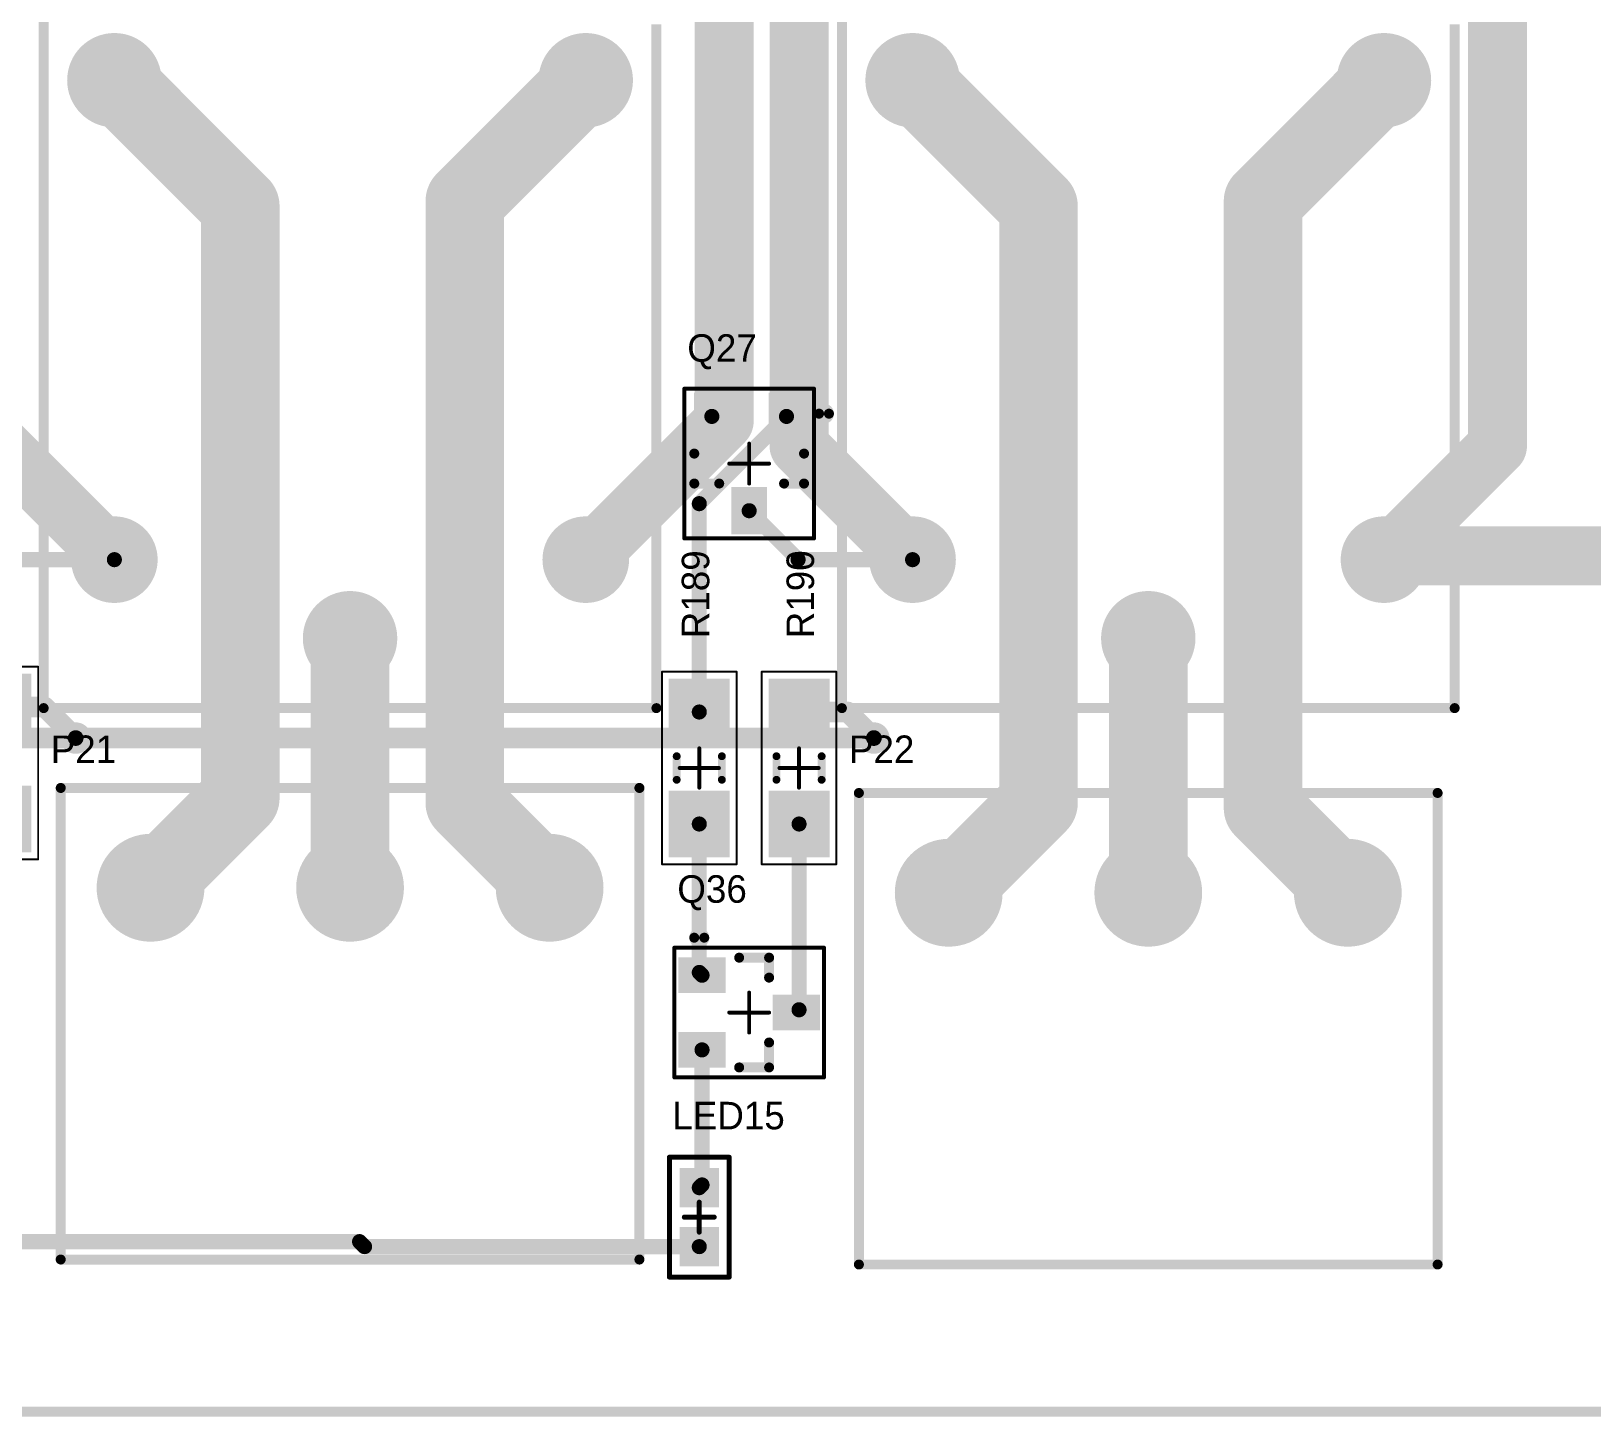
# Model space of a CAD drawing. Header units: millimetres. Extents: x 37 to 246, y 26 to 184.
# Drawn here: x 129.68 to 169.41, y 25.91 to 61.17 of the extents above; entities that cross this region are included whole.
import ezdxf

# ---------------------------------------------------------------- set-up
doc = ezdxf.new("R2010")
doc.units = ezdxf.units.MM
for name, color, linetype in [('BottomLayer', 5, 'Continuous'), ('BottomSolder', 6, 'Continuous'), ('KeepOutLayer', 6, 'Continuous'), ('Mechanical15', 56, 'Continuous'), ('MultiLayer', 9, 'Continuous'), ('PadHoleLayer', 156, 'Continuous'), ('TopLayer', 1, 'Continuous'), ('TopOverlay', 2, 'Continuous'), ('TopPaste', 8, 'Continuous'), ('TopSolder', 216, 'Continuous'), ('ViaHoleLayer', 16, 'Continuous')]:
    doc.layers.add(name, color=color, linetype=linetype)

msp = doc.modelspace()

# ---------------------------------------------------------------- linework, layer by layer
at = {"layer": 'BottomLayer'}
for points, const_width in [([(147.32, 51.245), (147.32, 63.65)], 1.5), ([(149.225, 50.61), (149.225, 63.881)], 1.5), ([(167.005, 50.61), (167.005, 63.65)], 1.5), ([(128.27, 51.245), (131.795, 47.72)], 1.5), ([(143.795, 47.72), (147.32, 51.245)], 1.5), ([(149.225, 50.61), (152.115, 47.72)], 1.5), ([(164.115, 47.72), (167.005, 50.61)], 1.5), ([(109.855, 43.18), (130.81, 43.18)], 0.524), ([(130.81, 43.18), (151.13, 43.18)], 0.524)]:
    msp.add_lwpolyline(points, dxfattribs=dict(at, const_width=const_width))
for points, const_width in [([(131.245, 59.92, 1), (132.345, 59.92, 1)], 1.1), ([(143.245, 59.92, 1), (144.345, 59.92, 1)], 1.1), ([(151.565, 59.92, 1), (152.665, 59.92, 1)], 1.1), ([(163.565, 59.92, 1), (164.665, 59.92, 1)], 1.1), ([(146.945, 51.245, 1), (147.695, 51.245, 1)], 0.75), ([(146.945, 51.245, 1), (147.695, 51.245, 1)], 0.75), ([(148.85, 50.61, 1), (149.6, 50.61, 1)], 0.75), ([(148.85, 50.61, 1), (149.6, 50.61, 1)], 0.75), ([(166.63, 50.61, 1), (167.38, 50.61, 1)], 0.75), ([(166.63, 50.61, 1), (167.38, 50.61, 1)], 0.75), ([(131.295, 47.72, 1), (132.295, 47.72, 1)], 1), ([(131.42, 47.72, 1), (132.17, 47.72, 1)], 0.75), ([(143.295, 47.72, 1), (144.295, 47.72, 1)], 1), ([(143.42, 47.72, 1), (144.17, 47.72, 1)], 0.75), ([(151.615, 47.72, 1), (152.615, 47.72, 1)], 1), ([(151.74, 47.72, 1), (152.49, 47.72, 1)], 0.75), ([(163.615, 47.72, 1), (164.615, 47.72, 1)], 1), ([(163.74, 47.72, 1), (164.49, 47.72, 1)], 0.75), ([(137.245, 45.72, 1), (138.345, 45.72, 1)], 1.1), ([(157.565, 45.72, 1), (158.665, 45.72, 1)], 1.1), ([(130.61, 43.18, 1), (131.01, 43.18, 1)], 0.4), ([(130.679, 43.18, 1), (130.941, 43.18, 1)], 0.262), ([(130.679, 43.18, 1), (130.941, 43.18, 1)], 0.262), ([(150.93, 43.18, 1), (151.33, 43.18, 1)], 0.4), ([(150.999, 43.18, 1), (151.261, 43.18, 1)], 0.262), ([(132.08, 39.37, 1), (133.35, 39.37, 1)], 1.27), ([(137.16, 39.37, 1), (138.43, 39.37, 1)], 1.27), ([(142.24, 39.37, 1), (143.51, 39.37, 1)], 1.27), ([(152.4, 39.243, 1), (153.67, 39.243, 1)], 1.27), ([(157.48, 39.243, 1), (158.75, 39.243, 1)], 1.27), ([(162.56, 39.243, 1), (163.83, 39.243, 1)], 1.27)]:
    msp.add_lwpolyline(points, format="xyb", close=True, dxfattribs=dict(at, const_width=const_width))
at = {"layer": 'BottomSolder'}
for points, const_width in [([(131.194, 59.92, 1), (132.396, 59.92, 1)], 1.202), ([(143.194, 59.92, 1), (144.396, 59.92, 1)], 1.202), ([(151.514, 59.92, 1), (152.716, 59.92, 1)], 1.202), ([(163.514, 59.92, 1), (164.716, 59.92, 1)], 1.202), ([(131.244, 47.72, 1), (132.346, 47.72, 1)], 1.102), ([(143.244, 47.72, 1), (144.346, 47.72, 1)], 1.102), ([(151.564, 47.72, 1), (152.666, 47.72, 1)], 1.102), ([(163.564, 47.72, 1), (164.666, 47.72, 1)], 1.102), ([(137.194, 45.72, 1), (138.396, 45.72, 1)], 1.202), ([(157.514, 45.72, 1), (158.716, 45.72, 1)], 1.202), ([(132.029, 39.37, 1), (133.401, 39.37, 1)], 1.372), ([(137.109, 39.37, 1), (138.481, 39.37, 1)], 1.372), ([(142.189, 39.37, 1), (143.561, 39.37, 1)], 1.372), ([(152.349, 39.243, 1), (153.721, 39.243, 1)], 1.372), ([(157.429, 39.243, 1), (158.801, 39.243, 1)], 1.372), ([(162.509, 39.243, 1), (163.881, 39.243, 1)], 1.372)]:
    msp.add_lwpolyline(points, format="xyb", close=True, dxfattribs=dict(at, const_width=const_width))
at = {"layer": 'KeepOutLayer', "const_width": 0.254}
msp.add_lwpolyline([(37.465, 26.035), (245.745, 26.035)], dxfattribs=at)
at = {"layer": 'Mechanical15'}
for points, const_width in [([(146.304, 52.07), (149.606, 52.07)], 0.1), ([(146.304, 48.26), (146.304, 52.07)], 0.1), ([(149.606, 48.26), (149.606, 52.07)], 0.1), ([(147.955, 49.657), (147.955, 50.673)], 0.1), ([(147.447, 50.165), (148.463, 50.165)], 0.1), ([(146.304, 48.26), (149.606, 48.26)], 0.1), ([(127.955, 44.995), (129.855, 44.995)], 0.05), ([(129.855, 40.095), (129.855, 44.995)], 0.05), ([(145.735, 39.968), (145.735, 44.868)], 0.05), ([(145.735, 44.868), (147.635, 44.868)], 0.05), ([(147.635, 39.968), (147.635, 44.868)], 0.05), ([(148.275, 44.868), (150.175, 44.868)], 0.05), ([(148.275, 39.968), (148.275, 44.868)], 0.05), ([(150.175, 39.968), (150.175, 44.868)], 0.05), ([(146.685, 41.918), (146.685, 42.918)], 0.1), ([(149.225, 41.918), (149.225, 42.918)], 0.1), ([(146.185, 42.418), (147.185, 42.418)], 0.1), ([(148.725, 42.418), (149.725, 42.418)], 0.1), ([(127.955, 40.095), (129.855, 40.095)], 0.05), ([(145.735, 39.968), (147.635, 39.968)], 0.05), ([(148.275, 39.968), (150.175, 39.968)], 0.05), ([(146.05, 37.846), (149.86, 37.846)], 0.1), ([(146.05, 34.544), (146.05, 37.846)], 0.1), ([(149.86, 34.544), (149.86, 37.846)], 0.1), ([(147.955, 35.687), (147.955, 36.703)], 0.1), ([(147.447, 36.195), (148.463, 36.195)], 0.1), ([(146.05, 34.544), (149.86, 34.544)], 0.1), ([(145.923, 32.512), (147.447, 32.512)], 0.127), ([(145.923, 29.464), (145.923, 32.512)], 0.127), ([(147.447, 29.464), (147.447, 32.512)], 0.127), ([(146.685, 30.607), (146.685, 31.369)], 0.127), ([(146.304, 30.988), (147.066, 30.988)], 0.127), ([(145.923, 29.464), (147.447, 29.464)], 0.127)]:
    msp.add_lwpolyline(points, dxfattribs=dict(at, const_width=const_width))
for points, const_width in [([(146.279, 52.07, 1), (146.329, 52.07, 1)], 0.05), ([(146.279, 52.07, 1), (146.329, 52.07, 1)], 0.05), ([(149.581, 52.07, 1), (149.631, 52.07, 1)], 0.05), ([(149.581, 52.07, 1), (149.631, 52.07, 1)], 0.05), ([(147.93, 50.673, 1), (147.98, 50.673, 1)], 0.05), ([(147.422, 50.165, 1), (147.472, 50.165, 1)], 0.05), ([(148.438, 50.165, 1), (148.488, 50.165, 1)], 0.05), ([(147.93, 49.657, 1), (147.98, 49.657, 1)], 0.05), ([(146.279, 48.26, 1), (146.329, 48.26, 1)], 0.05), ([(146.279, 48.26, 1), (146.329, 48.26, 1)], 0.05), ([(149.581, 48.26, 1), (149.631, 48.26, 1)], 0.05), ([(149.581, 48.26, 1), (149.631, 48.26, 1)], 0.05), ([(129.843, 44.995, 1), (129.867, 44.995, 1)], 0.025), ([(129.843, 44.995, 1), (129.867, 44.995, 1)], 0.025), ([(145.723, 44.868, 1), (145.747, 44.868, 1)], 0.025), ([(145.723, 44.868, 1), (145.747, 44.868, 1)], 0.025), ([(147.623, 44.868, 1), (147.647, 44.868, 1)], 0.025), ([(147.623, 44.868, 1), (147.647, 44.868, 1)], 0.025), ([(148.263, 44.868, 1), (148.287, 44.868, 1)], 0.025), ([(148.263, 44.868, 1), (148.287, 44.868, 1)], 0.025), ([(150.163, 44.868, 1), (150.187, 44.868, 1)], 0.025), ([(150.163, 44.868, 1), (150.187, 44.868, 1)], 0.025), ([(146.66, 42.918, 1), (146.71, 42.918, 1)], 0.05), ([(149.2, 42.918, 1), (149.25, 42.918, 1)], 0.05), ([(146.16, 42.418, 1), (146.21, 42.418, 1)], 0.05), ([(147.16, 42.418, 1), (147.21, 42.418, 1)], 0.05), ([(148.7, 42.418, 1), (148.75, 42.418, 1)], 0.05), ([(149.7, 42.418, 1), (149.75, 42.418, 1)], 0.05), ([(146.66, 41.918, 1), (146.71, 41.918, 1)], 0.05), ([(149.2, 41.918, 1), (149.25, 41.918, 1)], 0.05), ([(129.843, 40.095, 1), (129.867, 40.095, 1)], 0.025), ([(129.843, 40.095, 1), (129.867, 40.095, 1)], 0.025), ([(145.723, 39.968, 1), (145.747, 39.968, 1)], 0.025), ([(145.723, 39.968, 1), (145.747, 39.968, 1)], 0.025), ([(147.623, 39.968, 1), (147.647, 39.968, 1)], 0.025), ([(147.623, 39.968, 1), (147.647, 39.968, 1)], 0.025), ([(148.263, 39.968, 1), (148.287, 39.968, 1)], 0.025), ([(148.263, 39.968, 1), (148.287, 39.968, 1)], 0.025), ([(150.163, 39.968, 1), (150.187, 39.968, 1)], 0.025), ([(150.163, 39.968, 1), (150.187, 39.968, 1)], 0.025), ([(146.025, 37.846, 1), (146.075, 37.846, 1)], 0.05), ([(146.025, 37.846, 1), (146.075, 37.846, 1)], 0.05), ([(149.835, 37.846, 1), (149.885, 37.846, 1)], 0.05), ([(149.835, 37.846, 1), (149.885, 37.846, 1)], 0.05), ([(147.93, 36.703, 1), (147.98, 36.703, 1)], 0.05), ([(147.422, 36.195, 1), (147.472, 36.195, 1)], 0.05), ([(148.438, 36.195, 1), (148.488, 36.195, 1)], 0.05), ([(147.93, 35.687, 1), (147.98, 35.687, 1)], 0.05), ([(146.025, 34.544, 1), (146.075, 34.544, 1)], 0.05), ([(146.025, 34.544, 1), (146.075, 34.544, 1)], 0.05), ([(149.835, 34.544, 1), (149.885, 34.544, 1)], 0.05), ([(149.835, 34.544, 1), (149.885, 34.544, 1)], 0.05), ([(145.891, 32.512, 1), (145.955, 32.512, 1)], 0.0635), ([(145.891, 32.512, 1), (145.955, 32.512, 1)], 0.0635), ([(147.415, 32.512, 1), (147.479, 32.512, 1)], 0.0635), ([(147.415, 32.512, 1), (147.479, 32.512, 1)], 0.0635), ([(146.653, 31.369, 1), (146.717, 31.369, 1)], 0.0635), ([(146.272, 30.988, 1), (146.336, 30.988, 1)], 0.0635), ([(147.034, 30.988, 1), (147.098, 30.988, 1)], 0.0635), ([(146.653, 30.607, 1), (146.717, 30.607, 1)], 0.0635), ([(145.891, 29.464, 1), (145.955, 29.464, 1)], 0.0635), ([(145.891, 29.464, 1), (145.955, 29.464, 1)], 0.0635), ([(147.415, 29.464, 1), (147.479, 29.464, 1)], 0.0635), ([(147.415, 29.464, 1), (147.479, 29.464, 1)], 0.0635)]:
    msp.add_lwpolyline(points, format="xyb", close=True, dxfattribs=dict(at, const_width=const_width))
at = {"layer": 'MultiLayer', "const_width": 0.4}
for points in [[(130.61, 43.18, 1), (131.01, 43.18, 1)], [(150.93, 43.18, 1), (151.33, 43.18, 1)]]:
    msp.add_lwpolyline(points, format="xyb", close=True, dxfattribs=at)
at = {"layer": 'PadHoleLayer'}
for points, const_width in [([(131.47, 59.92, 1), (132.12, 59.92, 1)], 0.65), ([(143.47, 59.92, 1), (144.12, 59.92, 1)], 0.65), ([(151.79, 59.92, 1), (152.44, 59.92, 1)], 0.65), ([(163.79, 59.92, 1), (164.44, 59.92, 1)], 0.65), ([(131.52, 47.72, 1), (132.07, 47.72, 1)], 0.55), ([(143.52, 47.72, 1), (144.07, 47.72, 1)], 0.55), ([(151.84, 47.72, 1), (152.39, 47.72, 1)], 0.55), ([(163.84, 47.72, 1), (164.39, 47.72, 1)], 0.55), ([(137.47, 45.72, 1), (138.12, 45.72, 1)], 0.65), ([(157.79, 45.72, 1), (158.44, 45.72, 1)], 0.65), ([(132.315, 39.37, 1), (133.115, 39.37, 1)], 0.8), ([(137.395, 39.37, 1), (138.195, 39.37, 1)], 0.8), ([(142.475, 39.37, 1), (143.275, 39.37, 1)], 0.8), ([(152.635, 39.243, 1), (153.435, 39.243, 1)], 0.8), ([(157.715, 39.243, 1), (158.515, 39.243, 1)], 0.8), ([(162.795, 39.243, 1), (163.595, 39.243, 1)], 0.8)]:
    msp.add_lwpolyline(points, format="xyb", close=True, dxfattribs=dict(at, const_width=const_width))
at = {"layer": 'TopLayer'}
for points, const_width in [([(148.905, 51.365), (148.905, 67.376)], 0.384), ([(147.005, 51.365), (147.005, 67.244)], 0.384), ([(131.795, 59.92), (135.001, 56.714)], 2), ([(140.716, 56.841), (143.795, 59.92)], 2), ([(152.115, 59.92), (155.321, 56.714)], 2), ([(161.036, 56.841), (164.115, 59.92)], 2), ([(135.001, 41.656), (135.001, 56.714)], 2), ([(140.716, 41.529), (140.716, 56.841)], 2), ([(155.321, 41.529), (155.321, 56.714)], 2), ([(161.036, 41.402), (161.036, 56.841)], 2), ([(146.685, 49.145), (148.905, 51.365)], 0.384), ([(146.685, 43.843), (146.685, 49.145)], 0.384), ([(147.955, 48.965), (149.2, 47.72)], 0.384), ([(164.115, 47.72), (164.215, 47.82)], 1.5), ([(164.215, 47.82), (173.355, 47.82)], 1.5), ([(128.245, 47.72), (131.795, 47.72)], 0.384), ([(149.2, 47.72), (152.115, 47.72)], 0.384), ([(137.795, 39.37), (137.795, 45.72)], 2), ([(158.115, 39.243), (158.115, 45.72)], 2), ([(128.905, 43.97), (130.02, 43.97)], 0.524), ([(130.02, 43.97), (130.81, 43.18)], 0.524), ([(149.225, 43.843), (150.467, 43.843)], 0.524), ([(150.467, 43.843), (151.13, 43.18)], 0.524), ([(132.715, 39.37), (135.001, 41.656)], 2), ([(140.716, 41.529), (142.875, 39.37)], 2), ([(153.035, 39.243), (155.321, 41.529)], 2), ([(161.036, 41.402), (163.195, 39.243)], 2), ([(146.685, 37.215), (146.685, 40.993)], 0.384), ([(149.225, 36.265), (149.225, 40.993)], 0.384), ([(146.685, 37.215), (146.755, 37.145)], 0.384), ([(146.755, 31.808), (146.755, 35.245)], 0.384), ([(146.685, 31.738), (146.755, 31.808)], 0.384), ([(126.365, 30.365), (138.037, 30.365)], 0.384), ([(138.037, 30.365), (138.164, 30.238)], 0.384), ([(138.164, 30.238), (146.685, 30.238)], 0.384)]:
    msp.add_lwpolyline(points, dxfattribs=dict(at, const_width=const_width))
for points, const_width in [([(131.245, 59.92, 1), (132.345, 59.92, 1)], 1.1), ([(131.295, 59.92, 1), (132.295, 59.92, 1)], 1), ([(143.245, 59.92, 1), (144.345, 59.92, 1)], 1.1), ([(143.295, 59.92, 1), (144.295, 59.92, 1)], 1), ([(151.565, 59.92, 1), (152.665, 59.92, 1)], 1.1), ([(151.615, 59.92, 1), (152.615, 59.92, 1)], 1), ([(163.565, 59.92, 1), (164.665, 59.92, 1)], 1.1), ([(163.615, 59.92, 1), (164.615, 59.92, 1)], 1), ([(134.501, 56.714, 1), (135.501, 56.714, 1)], 1), ([(134.501, 56.714, 1), (135.501, 56.714, 1)], 1), ([(140.216, 56.841, 1), (141.216, 56.841, 1)], 1), ([(140.216, 56.841, 1), (141.216, 56.841, 1)], 1), ([(154.821, 56.714, 1), (155.821, 56.714, 1)], 1), ([(154.821, 56.714, 1), (155.821, 56.714, 1)], 1), ([(160.536, 56.841, 1), (161.536, 56.841, 1)], 1), ([(160.536, 56.841, 1), (161.536, 56.841, 1)], 1), ([(146.909, 51.365, 1), (147.101, 51.365, 1)], 0.192), ([(148.809, 51.365, 1), (149.001, 51.365, 1)], 0.192), ([(148.809, 51.365, 1), (149.001, 51.365, 1)], 0.192), ([(146.589, 49.145, 1), (146.781, 49.145, 1)], 0.192), ([(146.589, 49.145, 1), (146.781, 49.145, 1)], 0.192), ([(147.859, 48.965, 1), (148.051, 48.965, 1)], 0.192), ([(131.295, 47.72, 1), (132.295, 47.72, 1)], 1), ([(143.295, 47.72, 1), (144.295, 47.72, 1)], 1), ([(151.615, 47.72, 1), (152.615, 47.72, 1)], 1), ([(163.615, 47.72, 1), (164.615, 47.72, 1)], 1), ([(163.74, 47.72, 1), (164.49, 47.72, 1)], 0.75), ([(163.84, 47.82, 1), (164.59, 47.82, 1)], 0.75), ([(163.84, 47.82, 1), (164.59, 47.82, 1)], 0.75), ([(131.699, 47.72, 1), (131.891, 47.72, 1)], 0.192), ([(149.104, 47.72, 1), (149.296, 47.72, 1)], 0.192), ([(149.104, 47.72, 1), (149.296, 47.72, 1)], 0.192), ([(152.019, 47.72, 1), (152.211, 47.72, 1)], 0.192), ([(137.245, 45.72, 1), (138.345, 45.72, 1)], 1.1), ([(137.295, 45.72, 1), (138.295, 45.72, 1)], 1), ([(157.565, 45.72, 1), (158.665, 45.72, 1)], 1.1), ([(157.615, 45.72, 1), (158.615, 45.72, 1)], 1), ([(129.889, 43.97, 1), (130.151, 43.97, 1)], 0.262), ([(129.889, 43.97, 1), (130.151, 43.97, 1)], 0.262), ([(149.094, 43.843, 1), (149.356, 43.843, 1)], 0.262), ([(150.336, 43.843, 1), (150.598, 43.843, 1)], 0.262), ([(150.336, 43.843, 1), (150.598, 43.843, 1)], 0.262), ([(146.589, 43.843, 1), (146.781, 43.843, 1)], 0.192), ([(130.61, 43.18, 1), (131.01, 43.18, 1)], 0.4), ([(130.679, 43.18, 1), (130.941, 43.18, 1)], 0.262), ([(150.93, 43.18, 1), (151.33, 43.18, 1)], 0.4), ([(150.999, 43.18, 1), (151.261, 43.18, 1)], 0.262), ([(134.501, 41.656, 1), (135.501, 41.656, 1)], 1), ([(134.501, 41.656, 1), (135.501, 41.656, 1)], 1), ([(140.216, 41.529, 1), (141.216, 41.529, 1)], 1), ([(140.216, 41.529, 1), (141.216, 41.529, 1)], 1), ([(154.821, 41.529, 1), (155.821, 41.529, 1)], 1), ([(154.821, 41.529, 1), (155.821, 41.529, 1)], 1), ([(160.536, 41.402, 1), (161.536, 41.402, 1)], 1), ([(160.536, 41.402, 1), (161.536, 41.402, 1)], 1), ([(146.589, 40.993, 1), (146.781, 40.993, 1)], 0.192), ([(149.129, 40.993, 1), (149.321, 40.993, 1)], 0.192), ([(132.08, 39.37, 1), (133.35, 39.37, 1)], 1.27), ([(137.16, 39.37, 1), (138.43, 39.37, 1)], 1.27), ([(142.24, 39.37, 1), (143.51, 39.37, 1)], 1.27), ([(132.215, 39.37, 1), (133.215, 39.37, 1)], 1), ([(137.295, 39.37, 1), (138.295, 39.37, 1)], 1), ([(142.375, 39.37, 1), (143.375, 39.37, 1)], 1), ([(152.4, 39.243, 1), (153.67, 39.243, 1)], 1.27), ([(152.535, 39.243, 1), (153.535, 39.243, 1)], 1), ([(157.48, 39.243, 1), (158.75, 39.243, 1)], 1.27), ([(157.615, 39.243, 1), (158.615, 39.243, 1)], 1), ([(162.56, 39.243, 1), (163.83, 39.243, 1)], 1.27), ([(162.695, 39.243, 1), (163.695, 39.243, 1)], 1), ([(146.589, 37.215, 1), (146.781, 37.215, 1)], 0.192), ([(146.589, 37.215, 1), (146.781, 37.215, 1)], 0.192), ([(146.659, 37.145, 1), (146.851, 37.145, 1)], 0.192), ([(149.129, 36.265, 1), (149.321, 36.265, 1)], 0.192), ([(146.659, 35.245, 1), (146.851, 35.245, 1)], 0.192), ([(146.589, 31.738, 1), (146.781, 31.738, 1)], 0.192), ([(146.659, 31.808, 1), (146.851, 31.808, 1)], 0.192), ([(146.659, 31.808, 1), (146.851, 31.808, 1)], 0.192), ([(137.941, 30.365, 1), (138.133, 30.365, 1)], 0.192), ([(137.941, 30.365, 1), (138.133, 30.365, 1)], 0.192), ([(138.068, 30.238, 1), (138.26, 30.238, 1)], 0.192), ([(138.068, 30.238, 1), (138.26, 30.238, 1)], 0.192), ([(146.589, 30.238, 1), (146.781, 30.238, 1)], 0.192)]:
    msp.add_lwpolyline(points, format="xyb", close=True, dxfattribs=dict(at, const_width=const_width))
for points in [[(146.655, 51.865), (146.655, 50.865), (147.355, 51.865), (147.355, 50.865)], [(148.555, 51.865), (148.555, 50.865), (149.255, 51.865), (149.255, 50.865)], [(147.605, 49.465), (147.605, 48.465), (148.305, 49.465), (148.305, 48.465)], [(146.01, 43.093), (147.36, 43.093), (146.01, 44.593), (147.36, 44.593)], [(149.9, 44.593), (148.55, 44.593), (149.9, 43.093), (148.55, 43.093)], [(146.01, 40.243), (147.36, 40.243), (146.01, 41.743), (147.36, 41.743)], [(149.9, 41.743), (148.55, 41.743), (149.9, 40.243), (148.55, 40.243)], [(146.255, 36.795), (147.255, 36.795), (146.255, 37.495), (147.255, 37.495)], [(148.655, 35.845), (149.655, 35.845), (148.655, 36.545), (149.655, 36.545)], [(146.255, 34.895), (147.255, 34.895), (146.255, 35.595), (147.255, 35.595)], [(147.085, 31.338), (147.085, 32.138), (146.285, 31.338), (146.285, 32.138)], [(147.085, 29.838), (147.085, 30.638), (146.285, 29.838), (146.285, 30.638)]]:
    msp.add_solid(points, dxfattribs=at)
at = {"layer": 'TopOverlay'}
for points, const_width in [([(129.995, 43.942), (129.995, 63.119)], 0.254), ([(150.315, 43.942), (150.315, 63.119)], 0.254), ([(145.595, 43.942), (145.595, 61.341)], 0.254), ([(165.915, 43.942), (165.915, 61.341)], 0.254), ([(146.558, 49.657), (146.558, 50.419)], 0.254), ([(149.352, 49.657), (149.352, 50.419)], 0.254), ([(146.558, 49.657), (147.193, 49.657)], 0.254), ([(148.844, 49.657), (149.352, 49.657)], 0.254), ([(129.995, 43.942), (145.595, 43.942)], 0.254), ([(150.315, 43.942), (165.915, 43.942)], 0.254), ([(146.11, 42.118), (146.11, 42.718)], 0.2), ([(147.26, 42.118), (147.26, 42.718)], 0.2), ([(148.65, 42.118), (148.65, 42.718)], 0.2), ([(149.8, 42.118), (149.8, 42.718)], 0.2), ([(130.429, 29.91), (130.429, 41.91)], 0.254), ([(130.429, 41.91), (145.161, 41.91)], 0.254), ([(145.161, 29.91), (145.161, 41.91)], 0.254), ([(150.749, 41.783), (165.481, 41.783)], 0.254), ([(150.749, 29.783), (150.749, 41.783)], 0.254), ([(165.481, 29.783), (165.481, 41.783)], 0.254), ([(147.701, 37.592), (148.463, 37.592)], 0.254), ([(148.463, 37.084), (148.463, 37.592)], 0.254), ([(148.463, 34.798), (148.463, 35.433)], 0.254), ([(147.701, 34.798), (148.463, 34.798)], 0.254), ([(130.429, 29.91), (145.161, 29.91)], 0.254), ([(150.749, 29.783), (165.481, 29.783)], 0.254)]:
    msp.add_lwpolyline(points, dxfattribs=dict(at, const_width=const_width))
for points, const_width in [([(149.987, 51.435, 1), (149.733, 51.435, 1)], 0.254), ([(149.669, 51.435, 1), (149.797, 51.435, 1)], 0.127), ([(149.923, 51.435, 1), (150.05, 51.435, 1)], 0.127), ([(146.494, 50.419, 1), (146.621, 50.419, 1)], 0.127), ([(149.288, 50.419, 1), (149.416, 50.419, 1)], 0.127), ([(146.494, 49.657, 1), (146.621, 49.657, 1)], 0.127), ([(146.494, 49.657, 1), (146.621, 49.657, 1)], 0.127), ([(147.13, 49.657, 1), (147.256, 49.657, 1)], 0.127), ([(148.78, 49.657, 1), (148.907, 49.657, 1)], 0.127), ([(149.288, 49.657, 1), (149.416, 49.657, 1)], 0.127), ([(149.288, 49.657, 1), (149.416, 49.657, 1)], 0.127), ([(129.932, 43.942, 1), (130.059, 43.942, 1)], 0.127), ([(129.932, 43.942, 1), (130.059, 43.942, 1)], 0.127), ([(145.531, 43.942, 1), (145.658, 43.942, 1)], 0.127), ([(145.531, 43.942, 1), (145.658, 43.942, 1)], 0.127), ([(150.252, 43.942, 1), (150.379, 43.942, 1)], 0.127), ([(150.252, 43.942, 1), (150.379, 43.942, 1)], 0.127), ([(165.851, 43.942, 1), (165.978, 43.942, 1)], 0.127), ([(165.851, 43.942, 1), (165.978, 43.942, 1)], 0.127), ([(146.06, 42.718, 1), (146.16, 42.718, 1)], 0.1), ([(147.21, 42.718, 1), (147.31, 42.718, 1)], 0.1), ([(148.6, 42.718, 1), (148.7, 42.718, 1)], 0.1), ([(149.75, 42.718, 1), (149.85, 42.718, 1)], 0.1), ([(146.06, 42.118, 1), (146.16, 42.118, 1)], 0.1), ([(147.21, 42.118, 1), (147.31, 42.118, 1)], 0.1), ([(148.6, 42.118, 1), (148.7, 42.118, 1)], 0.1), ([(149.75, 42.118, 1), (149.85, 42.118, 1)], 0.1), ([(130.365, 41.91, 1), (130.493, 41.91, 1)], 0.127), ([(130.365, 41.91, 1), (130.493, 41.91, 1)], 0.127), ([(145.097, 41.91, 1), (145.225, 41.91, 1)], 0.127), ([(145.097, 41.91, 1), (145.225, 41.91, 1)], 0.127), ([(150.685, 41.783, 1), (150.812, 41.783, 1)], 0.127), ([(150.685, 41.783, 1), (150.812, 41.783, 1)], 0.127), ([(165.417, 41.783, 1), (165.544, 41.783, 1)], 0.127), ([(165.417, 41.783, 1), (165.544, 41.783, 1)], 0.127), ([(146.812, 38.1, 1), (146.558, 38.1, 1)], 0.254), ([(146.494, 38.1, 1), (146.621, 38.1, 1)], 0.127), ([(146.749, 38.1, 1), (146.875, 38.1, 1)], 0.127), ([(147.637, 37.592, 1), (147.764, 37.592, 1)], 0.127), ([(148.399, 37.592, 1), (148.526, 37.592, 1)], 0.127), ([(148.399, 37.592, 1), (148.526, 37.592, 1)], 0.127), ([(148.399, 37.084, 1), (148.526, 37.084, 1)], 0.127), ([(148.399, 35.433, 1), (148.526, 35.433, 1)], 0.127), ([(147.637, 34.798, 1), (147.764, 34.798, 1)], 0.127), ([(148.399, 34.798, 1), (148.526, 34.798, 1)], 0.127), ([(148.399, 34.798, 1), (148.526, 34.798, 1)], 0.127), ([(130.365, 29.91, 1), (130.493, 29.91, 1)], 0.127), ([(130.365, 29.91, 1), (130.493, 29.91, 1)], 0.127), ([(145.097, 29.91, 1), (145.225, 29.91, 1)], 0.127), ([(145.097, 29.91, 1), (145.225, 29.91, 1)], 0.127), ([(150.685, 29.783, 1), (150.812, 29.783, 1)], 0.127), ([(150.685, 29.783, 1), (150.812, 29.783, 1)], 0.127), ([(165.417, 29.783, 1), (165.544, 29.783, 1)], 0.127), ([(165.417, 29.783, 1), (165.544, 29.783, 1)], 0.127)]:
    msp.add_lwpolyline(points, format="xyb", close=True, dxfattribs=dict(at, const_width=const_width))
at = {"layer": 'TopPaste'}
for points in [[(146.655, 51.865), (146.655, 50.865), (147.355, 51.865), (147.355, 50.865)], [(148.555, 51.865), (148.555, 50.865), (149.255, 51.865), (149.255, 50.865)], [(147.605, 49.465), (147.605, 48.465), (148.305, 49.465), (148.305, 48.465)], [(146.01, 43.093), (147.36, 43.093), (146.01, 44.593), (147.36, 44.593)], [(149.9, 44.593), (148.55, 44.593), (149.9, 43.093), (148.55, 43.093)], [(146.01, 40.243), (147.36, 40.243), (146.01, 41.743), (147.36, 41.743)], [(149.9, 41.743), (148.55, 41.743), (149.9, 40.243), (148.55, 40.243)], [(146.255, 36.795), (147.255, 36.795), (146.255, 37.495), (147.255, 37.495)], [(148.655, 35.845), (149.655, 35.845), (148.655, 36.545), (149.655, 36.545)], [(146.255, 34.895), (147.255, 34.895), (146.255, 35.595), (147.255, 35.595)], [(147.085, 31.338), (147.085, 32.138), (146.285, 31.338), (146.285, 32.138)], [(147.085, 29.838), (147.085, 30.638), (146.285, 29.838), (146.285, 30.638)]]:
    msp.add_solid(points, dxfattribs=at)
at = {"layer": 'TopSolder'}
for points, const_width in [([(131.194, 59.92, 1), (132.396, 59.92, 1)], 1.202), ([(143.194, 59.92, 1), (144.396, 59.92, 1)], 1.202), ([(151.514, 59.92, 1), (152.716, 59.92, 1)], 1.202), ([(163.514, 59.92, 1), (164.716, 59.92, 1)], 1.202), ([(131.244, 47.72, 1), (132.346, 47.72, 1)], 1.102), ([(143.244, 47.72, 1), (144.346, 47.72, 1)], 1.102), ([(151.564, 47.72, 1), (152.666, 47.72, 1)], 1.102), ([(163.564, 47.72, 1), (164.666, 47.72, 1)], 1.102), ([(137.194, 45.72, 1), (138.396, 45.72, 1)], 1.202), ([(157.514, 45.72, 1), (158.716, 45.72, 1)], 1.202), ([(132.029, 39.37, 1), (133.401, 39.37, 1)], 1.372), ([(137.109, 39.37, 1), (138.481, 39.37, 1)], 1.372), ([(142.189, 39.37, 1), (143.561, 39.37, 1)], 1.372), ([(152.349, 39.243, 1), (153.721, 39.243, 1)], 1.372), ([(157.429, 39.243, 1), (158.801, 39.243, 1)], 1.372), ([(162.509, 39.243, 1), (163.881, 39.243, 1)], 1.372)]:
    msp.add_lwpolyline(points, format="xyb", close=True, dxfattribs=dict(at, const_width=const_width))
for points in [[(146.553, 51.967), (146.553, 50.763), (147.457, 51.967), (147.457, 50.763)], [(148.453, 51.967), (148.453, 50.763), (149.357, 51.967), (149.357, 50.763)], [(147.503, 49.567), (147.503, 48.363), (148.407, 49.567), (148.407, 48.363)], [(129.682, 44.822), (128.128, 44.822), (129.682, 43.118), (128.128, 43.118)], [(145.908, 42.991), (147.462, 42.991), (145.908, 44.695), (147.462, 44.695)], [(150.002, 44.695), (148.448, 44.695), (150.002, 42.991), (148.448, 42.991)], [(129.682, 41.972), (128.128, 41.972), (129.682, 40.268), (128.128, 40.268)], [(145.908, 40.141), (147.462, 40.141), (145.908, 41.845), (147.462, 41.845)], [(150.002, 41.845), (148.448, 41.845), (150.002, 40.141), (148.448, 40.141)], [(146.153, 36.693), (147.357, 36.693), (146.153, 37.597), (147.357, 37.597)], [(148.553, 35.743), (149.757, 35.743), (148.553, 36.647), (149.757, 36.647)], [(146.153, 34.793), (147.357, 34.793), (146.153, 35.697), (147.357, 35.697)], [(147.187, 31.236), (147.187, 32.24), (146.183, 31.236), (146.183, 32.24)], [(147.187, 29.736), (147.187, 30.74), (146.183, 29.736), (146.183, 30.74)]]:
    msp.add_solid(points, dxfattribs=at)
at = {"layer": 'ViaHoleLayer', "const_width": 0.2}
for points in [[(130.71, 43.18, 1), (130.91, 43.18, 1)], [(151.03, 43.18, 1), (151.23, 43.18, 1)]]:
    msp.add_lwpolyline(points, format="xyb", close=True, dxfattribs=at)

# ---------------------------------------------------------------- texts
at = {"layer": 'TopOverlay'}
for s, p in [('Q27', (146.38, 52.756)), ('P21', (130.175, 42.545)), ('P22', (150.495, 42.545)), ('Q36', (146.126, 38.989)), ('LED15', (145.999, 33.223))]:
    msp.add_text(s, height=0.7, dxfattribs=at).set_placement(p)
for s, p in [('R189', (146.939, 45.72)), ('R190', (149.606, 45.72))]:
    msp.add_text(s, height=0.7, rotation=90, dxfattribs=at).set_placement(p)

doc.saveas('drawing.dxf')
